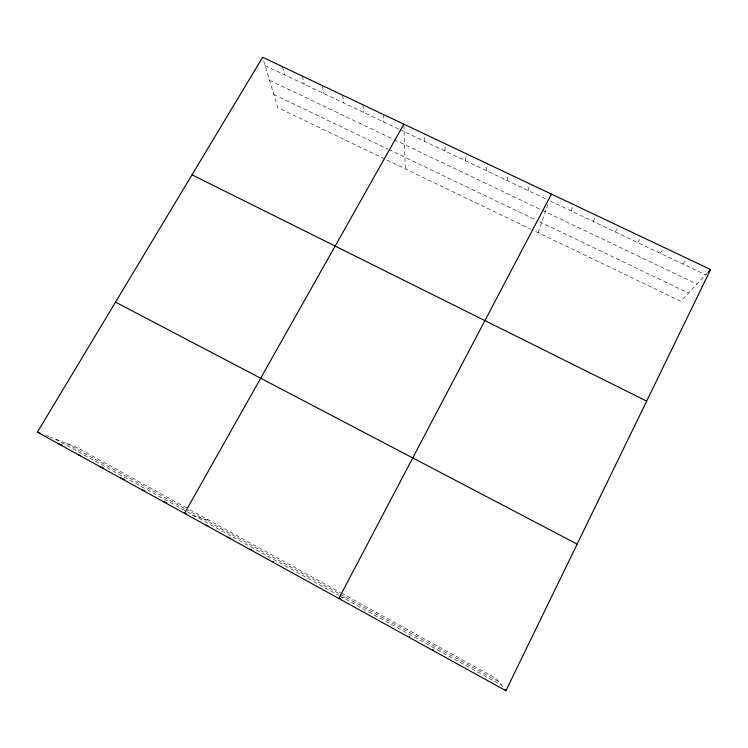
<?xml version="1.0" encoding="UTF-8"?>
<svg xmlns="http://www.w3.org/2000/svg" width="748" height="748" viewBox="0 0 748 748"><rect width="100%" height="100%" fill="white"/><g stroke="black" fill="none" stroke-linecap="round" stroke-linejoin="round"><path stroke-width="0.56" stroke-dasharray="3.74 2.81" d="M424.434 141.269L424.518 133.976M444.901 150.984L445.331 143.84M465.499 160.773L466.275 153.761M486.228 170.619L487.359 163.747M507.088 180.52L508.575 173.798M528.088 190.497L529.93 183.915M538.167 232.722L548.555 202.437M571.117 210.936L573.697 204.662M593.164 221.408L596.137 215.293M615.361 231.945L618.718 225.989M637.707 242.558L641.457 236.761M660.194 253.245L664.346 247.616M682.84 263.997L687.393 258.528M707.758 272.553L680.792 301.257L532.071 229.786M341.556 597.886L347.437 596.521M192.301 515.559L209.169 520.356M45.899 435.448L48.807 436.57M49.779 436.954L76.67 447.369L187.879 508.631M265.138 65.609L399.03 129.198M400.04 129.684L546.19 199.09M550.257 201.025L705.626 274.815M269.514 80.242L393.149 139.212M394.187 139.698L541.243 209.833M542.272 210.328L696.93 284.081M273.777 94.482L387.885 149.114M388.885 149.6L535.325 219.716M539.504 221.717L688.497 293.057M384.734 158.987L277.676 107.534L262.642 57.269M386.781 159.969L531.052 229.299M189.899 509.734L340.396 592.65M341.406 593.201L496.354 678.558L502.88 686.87M66.525 443.433L184.962 508.705M185.953 509.257L339.302 593.772M340.284 594.314L498.813 681.69M55.417 439.132L338.713 595.352M339.732 595.913L501.506 685.121M282.435 66.647L284.623 74.865M302.36 76.09L304.23 84.178M322.397 85.59L323.959 93.547M342.565 95.146L343.8 102.972M362.864 104.757L363.771 112.452M383.285 114.435L383.864 121.999M403.873 125.234L405.332 168.88"/><path stroke-width="1.12" d="M409.39 637.464L409.567 636.417M505.9 690.731L710.6 269.523L262.642 57.269L37.4 432.157L505.9 690.731L504.835 689.366M551.416 194.097L338.825 598.522L340.275 598.185M403.836 124.177L184.522 513.352L186.579 513.941M708.468 271.795L710.6 269.523M271.786 561.514L273.534 561.729M249.739 549.35L251.749 549.715M227.85 537.27L230.103 537.775M206.111 525.274L207.991 525.75M163.073 501.515L166.664 502.619M141.774 489.762L144.682 490.707M120.615 478.084L124.776 479.505M99.606 466.49L103.299 467.799M78.727 454.971L80.691 455.691M57.998 443.527L62.14 445.088M37.4 432.157L40.205 433.242M192.012 174.826L646.655 401.115M115.519 302.136L577.157 544.114M432.999 649.339L433.251 650.629"/></g></svg>
